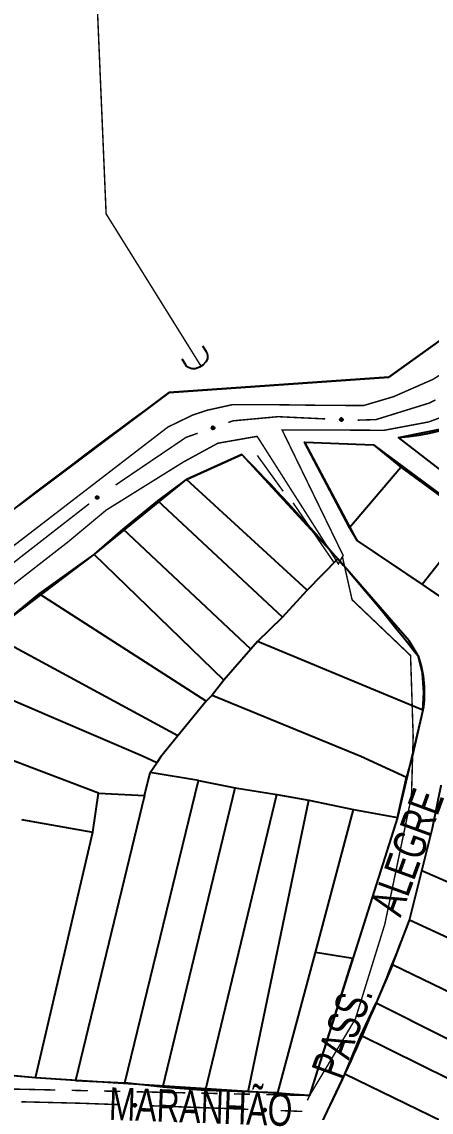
# Model space of a CAD drawing. Extents: x 203614 to 206284, y 4847494 to 4848495.
# Drawn here: x 203828.6 to 203879, y 4847916.4 to 4848050.7 of the extents above; entities that cross this region are included whole.
import ezdxf

# ---------------------------------------------------------------- set-up
doc = ezdxf.new("R2010")
doc.units = 0
doc.header["$LTSCALE"] = 1.5
doc.header["$MEASUREMENT"] = 0
doc.linetypes.add('PHANTOMX2', pattern=[5, 2.5, -0.5, 0.5, -0.5, 0.5, -0.5])
for name, color, linetype in [('CD-MALHA-LOTES', 40, 'CONTINUOUS'), ('HD-AREA-SUJ-INUND', 170, 'CONTINUOUS'), ('HD-VALAS-DRENOS', 170, 'CONTINUOUS'), ('RU-QUADRAS', 210, 'CONTINUOUS'), ('SV-CAMINHO-TRILHA', 20, 'CONTINUOUS'), ('SV-EIXO-RUA-N-PAV', 6, 'CONTINUOUS'), ('SV-PONTE-BUEIRO', 249, 'CONTINUOUS'), ('SV-RUA-NAO-PAV-S-GUIA-C-GUIA', 7, 'PHANTOMX2'), ('SV-TXT-RUA-N-PAV-S-GUIA-C-GUIA', 7, 'CONTINUOUS')]:
    doc.layers.add(name, color=color, linetype=linetype)
doc.styles.add('ARIAL', font='ARIAL.TTF')

# ---------------------------------------------------------------- blocks, each defined once
blk = doc.blocks.new('*X6')
at = {"layer": 'HD-AREA-SUJ-INUND', "const_width": 0.13}
for points in [[(203937.26523, 4847959.611821), (203943.26523, 4847959.612282)], [(203947.26523, 4847959.612589), (203953.26523, 4847959.61305)], [(203957.26523, 4847959.613358), (203963.26523, 4847959.613819)], [(203967.26523, 4847959.614126), (203971.26523, 4847959.614433)], [(203971.26523, 4847959.614433), (203971.726409, 4847959.612166)], [(203934.416284, 4847956.611759), (203940.416284, 4847956.612224)], [(203944.416284, 4847956.612533), (203950.416284, 4847956.612998)], [(203954.416284, 4847956.613307), (203960.416284, 4847956.613771)], [(203964.416284, 4847956.614081), (203967.416284, 4847956.614313)], [(203967.416284, 4847956.614313), (203968.379515, 4847956.612099)], [(203931.615122, 4847953.611698), (203937.615122, 4847953.612157)], [(203941.615122, 4847953.612463), (203947.615122, 4847953.612922)], [(203951.615122, 4847953.613228), (203957.615122, 4847953.613687)], [(203961.615122, 4847953.613993), (203965.615122, 4847953.614299)], [(203965.615122, 4847953.614299), (203966.396334, 4847953.612046)], [(203929.001405, 4847950.611639), (203935.001405, 4847950.612091)], [(203939.001405, 4847950.612392), (203945.001405, 4847950.612844)], [(203949.001405, 4847950.613145), (203955.001405, 4847950.613596)], [(203959.001405, 4847950.613898), (203964.001405, 4847950.614274)], [(203964.001405, 4847950.614274), (203964.933336, 4847950.611999)], [(203926.061356, 4847947.611577), (203932.061356, 4847947.612013)], [(203936.061356, 4847947.612304), (203942.061356, 4847947.61274)], [(203946.061356, 4847947.613031), (203952.061356, 4847947.613467)], [(203956.061356, 4847947.613757), (203962.061356, 4847947.614194)], [(203922.818894, 4847944.611511), (203928.818894, 4847944.611932)], [(203932.818894, 4847944.612212), (203938.818894, 4847944.612632)], [(203942.818894, 4847944.612912), (203948.818894, 4847944.613333)], [(203952.818894, 4847944.613613), (203958.818893, 4847944.614033)], [(203962.818893, 4847944.614313), (203963.818893, 4847944.614383)], [(203963.818893, 4847944.614383), (203964.42739, 4847944.611928)], [(203919.882142, 4847941.611449), (203925.882142, 4847941.611856)], [(203929.882142, 4847941.612128), (203935.882142, 4847941.612535)], [(203939.882142, 4847941.612806), (203945.882142, 4847941.613213)], [(203949.882142, 4847941.613485), (203955.882142, 4847941.613892)], [(203959.882142, 4847941.614163), (203963.882142, 4847941.614434)], [(203963.882142, 4847941.614434), (203964.295652, 4847941.611893)], [(203917.861127, 4847938.611396), (203923.861127, 4847938.611797)], [(203927.861127, 4847938.612064), (203933.861127, 4847938.612465)], [(203937.861127, 4847938.612733), (203943.861127, 4847938.613134)], [(203947.861127, 4847938.613401), (203953.861127, 4847938.613802)], [(203957.861127, 4847938.614069), (203962.861127, 4847938.614403)], [(203962.861127, 4847938.614403), (203963.665353, 4847938.611854)], [(203915.431122, 4847935.611339), (203921.431122, 4847935.611733)], [(203925.431122, 4847935.611996), (203931.431122, 4847935.61239)], [(203935.431122, 4847935.612653), (203941.431122, 4847935.613047)], [(203945.431122, 4847935.61331), (203951.431122, 4847935.613704)], [(203955.431122, 4847935.613967), (203961.431122, 4847935.614361)], [(203912.691694, 4847932.611278), (203918.691694, 4847932.611671)], [(203922.691694, 4847932.611932), (203928.691694, 4847932.612325)], [(203932.691694, 4847932.612586), (203938.691694, 4847932.612979)], [(203942.691694, 4847932.61324), (203948.691694, 4847932.613633)], [(203952.691694, 4847932.613895), (203958.691694, 4847932.614287)], [(203909.865954, 4847929.611217), (203915.865954, 4847929.611609)], [(203919.865954, 4847929.611871), (203925.865954, 4847929.612263)], [(203929.865954, 4847929.612525), (203935.865954, 4847929.612917)], [(203939.865954, 4847929.613178), (203945.865954, 4847929.613571)], [(203949.865954, 4847929.613832), (203955.865954, 4847929.614225)], [(203907.73781, 4847926.611163), (203913.73781, 4847926.611557)], [(203917.73781, 4847926.61182), (203923.73781, 4847926.612215)], [(203927.73781, 4847926.612478), (203933.73781, 4847926.612873)], [(203937.73781, 4847926.613136), (203943.73781, 4847926.61353)], [(203947.73781, 4847926.613794), (203953.73781, 4847926.614188)], [(203905.455993, 4847923.611107), (203911.455993, 4847923.611502)], [(203915.455993, 4847923.611765), (203921.455993, 4847923.61216)], [(203925.455993, 4847923.612423), (203931.455993, 4847923.612818)], [(203935.455993, 4847923.613081), (203941.455993, 4847923.613476)], [(203945.455993, 4847923.613739), (203951.455993, 4847923.614134)], [(203903.188824, 4847920.611051), (203909.188824, 4847920.611449)], [(203913.188824, 4847920.611714), (203919.188824, 4847920.612112)], [(203923.188824, 4847920.612377), (203929.188824, 4847920.612775)], [(203933.188824, 4847920.613041), (203939.188824, 4847920.613439)], [(203943.188824, 4847920.613704), (203949.188824, 4847920.614102)], [(203901.072347, 4847917.610997), (203907.072347, 4847917.611402)], [(203911.072347, 4847917.611672), (203917.072347, 4847917.612077)], [(203921.072347, 4847917.612347), (203927.072347, 4847917.612752)], [(203931.072347, 4847917.613022), (203937.072347, 4847917.613426)], [(203941.072347, 4847917.613696), (203945.072347, 4847917.613966)], [(203945.072347, 4847917.613966), (203945.974308, 4847917.611446)], [(203899.206088, 4847914.610945), (203905.206088, 4847914.611397)], [(203909.206088, 4847914.611699), (203915.206088, 4847914.612151)], [(203919.206088, 4847914.612452), (203925.206088, 4847914.612904)], [(203929.206088, 4847914.613206), (203934.206088, 4847914.613582)], [(203934.206088, 4847914.613582), (203935.068885, 4847914.611304)], [(203897.100891, 4847911.610891), (203903.100891, 4847911.611344)], [(203907.100891, 4847911.611645), (203913.100891, 4847911.612097)], [(203917.100891, 4847911.612399), (203923.100891, 4847911.612851)], [(203927.100891, 4847911.613152), (203932.100891, 4847911.613529)], [(203932.100891, 4847911.613529), (203932.938423, 4847911.61125)], [(203894.290099, 4847908.61083), (203900.290099, 4847908.611271)], [(203904.290099, 4847908.611565), (203910.290099, 4847908.612006)], [(203914.290099, 4847908.6123), (203920.290099, 4847908.612741)], [(203924.290099, 4847908.613035), (203930.290099, 4847908.613476)], [(203893.48096, 4847905.610789), (203899.48096, 4847905.611225)], [(203903.48096, 4847905.611515), (203909.48096, 4847905.611951)], [(203913.48096, 4847905.612242), (203919.48096, 4847905.612678)], [(203923.48096, 4847905.612968), (203929.48096, 4847905.613404)], [(203892.640849, 4847902.610748), (203898.640849, 4847902.61118)], [(203902.640849, 4847902.611469), (203908.640849, 4847902.611901)], [(203912.640849, 4847902.61219), (203918.640849, 4847902.612622)], [(203922.640849, 4847902.612911), (203928.640849, 4847902.613344)], [(203891.767153, 4847899.610706), (203897.767153, 4847899.611136)], [(203901.767153, 4847899.611423), (203907.767153, 4847899.611854)], [(203911.767153, 4847899.61214), (203917.767153, 4847899.612571)], [(203921.767153, 4847899.612858), (203927.767153, 4847899.613288)], [(203890.212156, 4847896.610657), (203896.212156, 4847896.611122)], [(203900.212156, 4847896.611432), (203906.212156, 4847896.611896)], [(203910.212156, 4847896.612206), (203916.212156, 4847896.612671)], [(203920.212156, 4847896.612981), (203923.212156, 4847896.613213)], [(203923.212156, 4847896.613213), (203924.126898, 4847896.610997)], [(203888.163339, 4847893.610604), (203894.163339, 4847893.61108)], [(203898.163339, 4847893.611397), (203904.163339, 4847893.611873)], [(203908.163339, 4847893.612191), (203914.163339, 4847893.612667)], [(203918.163339, 4847893.612984), (203920.163339, 4847893.613143)], [(203920.163339, 4847893.613143), (203920.448192, 4847893.610927)], [(203883.685169, 4847890.610526), (203889.685169, 4847890.610981)], [(203893.685169, 4847890.611285), (203899.685169, 4847890.61174)], [(203903.685169, 4847890.612044), (203909.685169, 4847890.612499)], [(203913.685169, 4847890.612802), (203918.685169, 4847890.613182)], [(203918.685169, 4847890.613182), (203919.042389, 4847890.61088)], [(203880.28828, 4847887.610459), (203886.28828, 4847887.610902)], [(203890.28828, 4847887.611197), (203896.28828, 4847887.61164)], [(203900.28828, 4847887.611935), (203906.28828, 4847887.612378)], [(203910.28828, 4847887.612673), (203916.28828, 4847887.613116)], [(203876.545455, 4847884.610389), (203882.545455, 4847884.610822)], [(203886.545455, 4847884.611111), (203892.545455, 4847884.611544)], [(203896.545455, 4847884.611833), (203902.545455, 4847884.612266)], [(203906.545455, 4847884.612554), (203912.545455, 4847884.612988)], [(203873.313426, 4847881.610323), (203879.313426, 4847881.61089)], [(203883.313426, 4847881.611267), (203889.313426, 4847881.611834)], [(203893.313426, 4847881.612211), (203895.313426, 4847881.6124)], [(203895.313426, 4847881.6124), (203896.010169, 4847881.61055)], [(203904.373137, 4847881.610634), (203910.373137, 4847881.611672)], [(203870.369734, 4847878.610261), (203876.369734, 4847878.61085)], [(203880.369734, 4847878.611243), (203886.369734, 4847878.611832)], [(203890.369734, 4847878.612224), (203891.338454, 4847878.610471)], [(203867.646019, 4847875.610201), (203873.646019, 4847875.610789)], [(203877.646019, 4847875.611181), (203883.646019, 4847875.611769)], [(203887.646019, 4847875.612161), (203888.646019, 4847875.612259)], [(203888.646019, 4847875.612259), (203888.676433, 4847875.610411)], [(203866.152722, 4847872.610153), (203872.152722, 4847872.610766)], [(203876.152722, 4847872.611174), (203882.152722, 4847872.611787)], [(203865.125533, 4847869.61011), (203871.125533, 4847869.610782)], [(203875.125533, 4847869.61123), (203881.125533, 4847869.611902)], [(203864.349376, 4847866.610069), (203870.349376, 4847866.610843)], [(203874.349376, 4847866.611359), (203876.349375, 4847866.611617)], [(203876.349375, 4847866.611617), (203876.436144, 4847866.61019)], [(203864.151819, 4847863.610034), (203870.151819, 4847863.610998)]]:
    blk.add_lwpolyline(points, dxfattribs=at)
blk = doc.blocks.new('*X7')
at = {"layer": 'HD-AREA-SUJ-INUND', "const_width": 0.13}
for points in [[(203915.905996, 4847959.381559), (203921.905996, 4847959.382186)], [(203925.905996, 4847959.382605), (203931.905996, 4847959.383232)], [(203914.680105, 4847956.381514), (203920.680105, 4847956.38217)], [(203924.680105, 4847956.382608), (203930.680105, 4847956.383264)], [(203913.69198, 4847953.381471), (203919.69198, 4847953.382164)], [(203923.69198, 4847953.382626), (203928.69198, 4847953.383203)], [(203928.69198, 4847953.383203), (203928.811035, 4847953.381622)], [(203913.4116, 4847950.381435), (203919.4116, 4847950.382187)], [(203923.4116, 4847950.382689), (203925.4116, 4847950.382939)], [(203925.4116, 4847950.382939), (203926.226305, 4847950.381563)], [(203913.496257, 4847947.381403), (203919.496257, 4847947.38228)], [(203913.358528, 4847944.381369), (203919.358527, 4847944.382427)], [(203913.098664, 4847941.381333), (203917.098664, 4847941.382199)], [(203917.098664, 4847941.382199), (203917.37936, 4847941.381376)], [(203911.522264, 4847938.381284), (203914.522263, 4847938.381978)], [(203914.522263, 4847938.381978), (203915.2763, 4847938.381322)], [(203907.947118, 4847935.381216), (203911.947118, 4847935.382041)], [(203911.947118, 4847935.382041), (203912.652227, 4847935.381263)], [(203902.66101, 4847932.38113), (203908.66101, 4847932.382139)], [(203899.591787, 4847929.381066), (203905.591787, 4847929.382037)], [(203897.486266, 4847926.381012), (203903.486266, 4847926.381992)], [(203895.683604, 4847923.380961), (203901.683604, 4847923.38197)], [(203893.853755, 4847920.38091), (203899.853755, 4847920.381941)], [(203891.989058, 4847917.380858), (203897.989058, 4847917.381902)], [(203890.039024, 4847914.380806), (203896.039024, 4847914.381841)], [(203888.181148, 4847911.380754), (203893.181148, 4847911.381672)], [(203893.181148, 4847911.381672), (203894.126663, 4847911.380813)], [(203885.902167, 4847908.380698), (203891.902167, 4847908.381768)], [(203882.653921, 4847905.380633), (203888.653921, 4847905.381542)], [(203876.137346, 4847902.380535), (203882.137346, 4847902.381244)], [(203886.137346, 4847902.381717), (203890.137346, 4847902.38219)], [(203890.137346, 4847902.38219), (203890.551109, 4847902.380679)], [(203870.267193, 4847899.380443), (203876.267193, 4847899.381055)], [(203880.267193, 4847899.381463), (203886.267193, 4847899.382075)], [(203867.213003, 4847896.380379), (203873.213003, 4847896.380975)], [(203877.213003, 4847896.381372), (203883.213003, 4847896.381968)], [(203887.213003, 4847896.382366), (203887.697427, 4847896.380584)], [(203865.088802, 4847893.380325), (203871.088802, 4847893.380939)], [(203875.088802, 4847893.381348), (203881.088802, 4847893.381962)], [(203863.576012, 4847890.380277), (203869.576012, 4847890.380933)], [(203873.576012, 4847890.38137), (203879.576012, 4847890.382026)], [(203862.526183, 4847887.380233), (203868.526183, 4847887.380943)], [(203872.526183, 4847887.381415), (203876.526183, 4847887.381888)], [(203876.526183, 4847887.381888), (203876.946795, 4847887.380378)], [(203861.870864, 4847884.380194), (203867.870864, 4847884.380989)], [(203871.870864, 4847884.381519), (203872.870864, 4847884.381652)], [(203872.870864, 4847884.381652), (203873.320943, 4847884.380308)], [(203860.832181, 4847881.380151), (203866.832181, 4847881.381022)], [(203860.105123, 4847878.38011), (203866.105122, 4847878.381103)], [(203860.25897, 4847875.380079), (203865.25897, 4847875.38107)], [(203865.25897, 4847875.38107), (203865.363683, 4847875.38013)], [(203860.54539, 4847872.380049), (203863.54539, 4847872.380785)], [(203863.54539, 4847872.380785), (203863.869756, 4847872.380082)], [(203860.918979, 4847869.380019), (203862.918979, 4847869.380631)], [(203862.918979, 4847869.380631), (203863.058168, 4847869.380041)]]:
    blk.add_lwpolyline(points, dxfattribs=at)
blk = doc.blocks.new('COD119', base_point=(203685.71, 4848178.86))
at = {"layer": 'SV-PONTE-BUEIRO'}
blk.add_lwpolyline([(203684.2, 4848176.86), (203684.2, 4848177.693333), (203684.2, 4848177.818333), (203684.325833, 4848178.151667), (203684.5775, 4848178.526667), (203684.955, 4848178.735), (203685.458333, 4848178.86), (203685.961667, 4848178.86), (203686.465, 4848178.735), (203686.8425, 4848178.526667), (203687.094167, 4848178.151667), (203687.22, 4848177.818333), (203687.22, 4848177.693333), (203687.22, 4848176.86)], dxfattribs=at)

msp = doc.modelspace()

# ---------------------------------------------------------------- linework, layer by layer
at = {"layer": 'CD-MALHA-LOTES'}
for points in [[(204104.142142, 4848236.428854), (204114.630349, 4848160.742326), (204040.910359, 4848125.092508), (204027.900949, 4848145.867225), (204027.094164, 4848146.875707), (204026.085682, 4848146.875707), (204024.976353, 4848146.068921), (204011.815671, 4848134.874778), (203997.797779, 4848138.807855), (203986.301091, 4848128.420497), (203984.18328, 4848130.740004), (203978.636633, 4848125.495901), (203980.653595, 4848123.075546), (203970.820902, 4848113.444548), (203972.837865, 4848100.636835), (203953.676718, 4848085.45919), (203951.861452, 4848085.761734), (203938.297377, 4848070.584089), (203905.320035, 4848034.228335), (203892.008081, 4848020.008747), (203873.804992, 4848006.948913), (203846.727266, 4848005.032799), (203828.272057, 4847991.216603)], [(203902.923748, 4847977.969453), (203874.990277, 4847999.496481), (203881.465607, 4848000.839767)], [(203868.928266, 4847988.405756), (203863.417347, 4847998.945389), (203871.890385, 4847998.600956), (203875.265823, 4847995.845497)], [(203867.516093, 4847984.548113), (203855.667617, 4847997.429886), (203848.847855, 4847994.329994)], [(203868.928266, 4847988.405756), (203875.265823, 4847995.845497)], [(203875.265823, 4847995.845497), (203884.15218, 4847989.370167)], [(203845.334644, 4847991.712307), (203848.847855, 4847994.329994)], [(203863.727337, 4847980.690469), (203848.847855, 4847994.329994)], [(203841.063682, 4847988.199097), (203845.334644, 4847991.712307)], [(203860.696331, 4847977.383918), (203845.334644, 4847991.712307)], [(203877.88351, 4847981.448221), (203884.15218, 4847989.370167)], [(203837.481584, 4847985.099205), (203841.063682, 4847988.199097)], [(203856.769801, 4847973.422945), (203841.063682, 4847988.199097)], [(203877.88351, 4847981.448221), (203869.892677, 4847986.821367), (203868.928266, 4847988.405756)], [(203830.696265, 4847980.242707), (203837.481584, 4847985.099205)], [(203853.46325, 4847969.634188), (203837.481584, 4847985.099205)], [(203863.727337, 4847980.690469), (203867.516093, 4847984.548113)], [(203877.98684, 4847965.914318), (203878.090169, 4847968.118685), (203877.952396, 4847970.460826), (203877.401304, 4847972.596307), (203876.299121, 4847974.456242), (203867.516093, 4847984.548113)], [(203882.567791, 4847978.210556), (203877.88351, 4847981.448221)], [(203824.634254, 4847975.28288), (203830.696265, 4847980.242707)], [(203851.258882, 4847967.016501), (203830.696265, 4847980.242707)], [(203860.696331, 4847977.383918), (203863.727337, 4847980.690469)], [(203857.596439, 4847974.387356), (203860.696331, 4847977.383918)], [(203847.780114, 4847962.745539), (203824.634254, 4847975.28288)], [(203856.769801, 4847973.422945), (203853.46325, 4847969.634188)], [(203857.596439, 4847974.387356), (203856.769801, 4847973.422945)], [(203877.98684, 4847965.914318), (203857.596439, 4847974.387356)], [(203845.192272, 4847959.44269), (203843.440266, 4847960.265626), (203818.572243, 4847970.874145)], [(203853.46325, 4847969.634188), (203852.016634, 4847967.774253)], [(203852.016634, 4847967.774253), (203851.258882, 4847967.016501)], [(203852.016634, 4847967.774253), (203870.340439, 4847960.265626), (203875.966735, 4847957.65395)], [(203851.258882, 4847967.016501), (203847.780114, 4847962.745539)], [(203837.992645, 4847955.706396), (203826.011984, 4847960.265626), (203811.408049, 4847965.363226)], [(203877.98684, 4847965.914318), (203876.649091, 4847960.194641), (203875.966735, 4847957.65395)], [(203847.780114, 4847962.745539), (203845.644633, 4847960.127853), (203845.192272, 4847959.44269)], [(203844.393703, 4847958.233147), (203845.192272, 4847959.44269)], [(203841.273272, 4847920.040036), (203850.333867, 4847957.240063)], [(203843.673991, 4847955.398824), (203844.393703, 4847958.233147)], [(203850.333867, 4847957.240063), (203844.393703, 4847958.233147)], [(203850.333867, 4847957.240063), (203854.843733, 4847956.355764)], [(203874.843027, 4847952.708773), (203875.966735, 4847957.65395)], [(203837.294052, 4847950.885538), (203837.992645, 4847955.706396)], [(203837.992645, 4847955.706396), (203843.673991, 4847955.398824)], [(203845.957988, 4847919.501381), (203854.843733, 4847956.355764)], [(203854.843733, 4847956.355764), (203859.96807, 4847955.540344)], [(203843.673991, 4847955.398824), (203835.167908, 4847920.330194)], [(203851.197866, 4847919.071153), (203859.96807, 4847955.540344)], [(203856.45389, 4847918.91831), (203863.922706, 4847954.823036)], [(203859.96807, 4847955.540344), (203863.922706, 4847954.823036)], [(203863.922706, 4847954.823036), (203869.441372, 4847953.702916)], [(203864.744919, 4847936.069864), (203869.441372, 4847953.702916)], [(203869.441372, 4847953.702916), (203874.843027, 4847952.708773)], [(203828.514533, 4847952.44123), (203837.294052, 4847950.885538)], [(203874.843027, 4847952.708773), (203869.358842, 4847935.334417)], [(203830.229465, 4847920.619753), (203837.294052, 4847950.885538)], [(203877.859071, 4847946.150302), (203879.184532, 4847951.400457)], [(203876.333561, 4847940.073411), (203877.859071, 4847946.150302)], [(203909.428927, 4847932.356976), (203877.859071, 4847946.150302)], [(203874.255165, 4847934.53905), (203876.333561, 4847940.073411)], [(203905.112803, 4847926.815804), (203876.333561, 4847940.073411)], [(203860.12433, 4847918.789932), (203864.744919, 4847936.069864)], [(203869.358842, 4847935.334417), (203864.744919, 4847936.069864)], [(203860.12433, 4847918.789932), (203864.034742, 4847918.462098), (203869.358842, 4847935.334417)], [(203874.255165, 4847934.53905), (203872.239597, 4847929.880616)], [(203901.255364, 4847921.505108), (203874.255165, 4847934.53905)], [(203870.342444, 4847925.870819), (203872.239597, 4847929.880616)], [(203872.239597, 4847929.880616), (203898.162036, 4847916.85643)], [(203868.386259, 4847921.094455), (203870.342444, 4847925.870819)], [(203895.921167, 4847913.194165), (203870.342444, 4847925.870819)], [(203830.229465, 4847920.619753), (203822.859347, 4847921.322812)], [(203892.367295, 4847909.42145), (203890.830354, 4847902.701837), (203865.481217, 4847915.02079), (203868.386259, 4847921.094455)], [(203892.367295, 4847909.42145), (203868.386259, 4847921.094455)], [(203835.167908, 4847920.330194), (203830.229465, 4847920.619753)], [(203835.167908, 4847920.330194), (203841.273272, 4847920.040036)], [(203845.957988, 4847919.501381), (203841.273272, 4847920.040036)], [(203851.197866, 4847919.071153), (203845.957988, 4847919.501381)], [(203856.45389, 4847918.91831), (203851.197866, 4847919.071153)], [(203860.12433, 4847918.789932), (203856.45389, 4847918.91831)]]:
    msp.add_lwpolyline(points, dxfattribs=at)
at = {"layer": 'HD-VALAS-DRENOS', "const_width": 0.18, "flags": 128}
for points in [[(203850.67, 4848008.25), (203838.95, 4848027.05), (203837.42, 4848062.93), (203836.46, 4848086.95), (203834.61, 4848135.56)], [(203857.58, 4847997.3), (203860.77, 4847992.88)], [(203861.99, 4847991.46), (203867.07, 4847984.06)]]:
    msp.add_lwpolyline(points, dxfattribs=at)
at = {"layer": 'RU-QUADRAS', "linetype": 'Continuous'}
msp.add_lwpolyline([(203800, 4847968.88, -0.0132372274), (203846.73, 4848005.03), (203873.8, 4848006.95), (203892.01, 4848020.01), (203951.86, 4848085.76), (203953.68, 4848085.46), (203972.84, 4848100.64), (203970.82, 4848113.44), (203980.65, 4848123.08), (203978.64, 4848125.5), (203984.18, 4848130.74), (203986.3, 4848128.42), (203997.8, 4848138.81), (204011.82, 4848134.87), (204024.98, 4848146.07, -0.32607148), (204027.09, 4848146.88), (204040.91, 4848125.09), (204114.63, 4848160.74), (204100.31, 4848262.7)], format="xyb", dxfattribs=at)
at = {"layer": 'RU-QUADRAS', "color": 6, "linetype": 'Continuous'}
msp.add_lwpolyline([(203806.45, 4847916.85, 0.0599783008), (203834.72, 4847914.88), (203841.17, 4847912.75), (203889.95, 4847899.69), (203890.83, 4847902.7), (203865.5, 4847915.03, 0.0233016067), (203876.34, 4847940.06), (203879.19, 4847951.4), (203882.15, 4847965.98), (203889.8, 4847962.81), (203894.28, 4847970.39), (203869.89, 4847986.82), (203863.42, 4847998.95), (203871.89, 4847998.6), (203901.82, 4847976.45), (203902.92, 4847977.97), (203874.99, 4847999.5, 0.1893327621), (203892.94, 4848008.06), (203900.86, 4848015.12), (203938.12, 4848055.76), (203952.8, 4848067.92), (203993.27, 4848002.85)], format="xyb", dxfattribs=at)
msp.add_lwpolyline([(203789.42, 4847924.28, 0.0803050394), (203793.24, 4847940.75), (203797.06, 4847953.57), (203804.66, 4847960.27), (203837.48, 4847985.1), (203848.85, 4847994.33), (203855.67, 4847997.43, -0.0264637742), (203877.4, 4847972.6, -0.1219866151), (203877.99, 4847965.91), (203874.85, 4847952.72), (203864.03, 4847918.46), (203830.23, 4847920.62)], format="xyb", close=True, dxfattribs=at)
at = {"layer": 'SV-CAMINHO-TRILHA', "const_width": 0.18, "flags": 128}
for points in [[(203868.07, 4847984.82), (203869.26, 4847979.52), (203876.47, 4847972.65), (203876.79, 4847962.66), (203876.72, 4847960.29)], [(203876.72, 4847960.29), (203876.58, 4847955.29), (203873.29, 4847939.54), (203870.03, 4847929.05), (203869.67, 4847927.9), (203864.03, 4847918.46)]]:
    msp.add_lwpolyline(points, dxfattribs=at)
at = {"layer": 'SV-EIXO-RUA-N-PAV', "const_width": 0.18, "flags": 128}
for points in [[(203879.537799, 4848004.134622), (203878.75, 4848003.74)], [(203878.75, 4848003.74), (203872.905371, 4848001.928611)], [(203854.6, 4848001.56), (203854.008824, 4848001.352427)], [(203854.971863, 4848001.594294), (203854.6, 4848001.56)], [(203860.13, 4848002.07), (203854.971863, 4848001.594294)], [(203860.949073, 4848002.031581), (203860.13, 4848002.07)], [(203865.943581, 4848001.797296), (203860.949073, 4848002.031581)], [(203872.2, 4848001.71), (203869.93947, 4848001.64277)], [(203872.905371, 4848001.928611), (203872.2, 4848001.71)], [(203850.234709, 4848000.027264), (203849.29118, 4847999.695973)], [(203848.79, 4847999.52), (203840.11982, 4847993.652782)], [(203849.29118, 4847999.695973), (203848.79, 4847999.52)], [(203836.855892, 4847991.34377), (203827.387454, 4847983.971614)], [(203828.494866, 4847917.688722), (203835.492754, 4847917.516807)], [(203835.492754, 4847917.516807), (203835.77, 4847917.51)], [(203835.77, 4847917.51), (203840.4896, 4847917.339718)], [(203844.486999, 4847917.195492), (203853.481147, 4847916.870985)], [(203853.481147, 4847916.870985), (203854.34, 4847916.84)], [(203854.34, 4847916.84), (203856.478985, 4847916.757169)], [(203860.475989, 4847916.602386), (203862.474491, 4847916.524995)], [(203862.474491, 4847916.524995), (203863.12, 4847916.5)]]:
    msp.add_lwpolyline(points, dxfattribs=at)
at = {"layer": 'SV-EIXO-RUA-N-PAV', "flags": 128}
for points in [[(203868.079749, 4848001.586889), (203868.044053, 4848001.553455), (203868.006538, 4848001.53202), (203867.970102, 4848001.523147), (203867.93586, 4848001.523702), (203867.900894, 4848001.528216), (203867.866644, 4848001.540544), (203867.831661, 4848001.562647), (203867.797871, 4848001.59822), (203867.778438, 4848001.638094), (203867.767828, 4848001.67335), (203867.766351, 4848001.709089), (203867.771305, 4848001.742984), (203867.785287, 4848001.778137), (203867.808033, 4848001.81337), (203867.844625, 4848001.846482), (203867.881548, 4848001.867244), (203867.917016, 4848001.874901), (203867.952954, 4848001.876158), (203867.988597, 4848001.871123), (203868.022148, 4848001.858827), (203868.057581, 4848001.835862), (203868.089784, 4848001.799313), (203868.110912, 4848001.762722), (203868.119065, 4848001.727371), (203868.119506, 4848001.691962), (203868.115406, 4848001.656835), (203868.104446, 4848001.621891), (203868.079749, 4848001.586889)], [(203852.293802, 4848000.633581), (203852.273255, 4848000.589198), (203852.246521, 4848000.555254), (203852.216074, 4848000.533362), (203852.184125, 4848000.521031), (203852.150019, 4848000.512097), (203852.113645, 4848000.510677), (203852.072926, 4848000.518043), (203852.028258, 4848000.538341), (203851.995286, 4848000.568013), (203851.972226, 4848000.596714), (203851.95745, 4848000.629289), (203851.949326, 4848000.662567), (203851.9491, 4848000.700398), (203851.956968, 4848000.741591), (203851.978466, 4848000.786011), (203852.004904, 4848000.819109), (203852.034909, 4848000.839512), (203852.067751, 4848000.854159), (203852.10268, 4848000.862862), (203852.138393, 4848000.864051), (203852.179854, 4848000.856055), (203852.223415, 4848000.834255), (203852.256728, 4848000.808264), (203852.277546, 4848000.778553), (203852.291239, 4848000.745895), (203852.300615, 4848000.711795), (203852.303565, 4848000.675291), (203852.293802, 4848000.633581)], [(203838.020997, 4847992.111412), (203838.015644, 4847992.062797), (203838.001102, 4847992.02211), (203837.979206, 4847991.991666), (203837.952842, 4847991.969808), (203837.923352, 4847991.950485), (203837.889322, 4847991.937562), (203837.848375, 4847991.931586), (203837.799571, 4847991.936614), (203837.75887, 4847991.95425), (203837.727874, 4847991.974119), (203837.703499, 4847992.000297), (203837.685207, 4847992.02926), (203837.672953, 4847992.065052), (203837.667302, 4847992.106607), (203837.673545, 4847992.15556), (203837.688075, 4847992.195351), (203837.710027, 4847992.224242), (203837.7365, 4847992.24858), (203837.766843, 4847992.267947), (203837.800321, 4847992.280439), (203837.84217, 4847992.286054), (203837.890405, 4847992.279252), (203837.930257, 4847992.265213), (203837.959449, 4847992.243672), (203837.982823, 4847992.21707), (203838.002564, 4847992.187728), (203838.016978, 4847992.15406), (203838.020997, 4847992.111412)], [(203842.348681, 4847917.382794), (203842.384014, 4847917.416612), (203842.421295, 4847917.438452), (203842.457633, 4847917.447718), (203842.491879, 4847917.447533), (203842.526892, 4847917.443398), (203842.561274, 4847917.431441), (203842.596493, 4847917.409717), (203842.630666, 4847917.374512), (203842.650529, 4847917.33485), (203842.661519, 4847917.299711), (203842.663382, 4847917.26399), (203842.658795, 4847917.230043), (203842.645194, 4847917.194741), (203842.62283, 4847917.159264), (203842.586598, 4847917.125759), (203842.549901, 4847917.104598), (203842.514519, 4847917.096559), (203842.478596, 4847917.094913), (203842.4429, 4847917.099563), (203842.409219, 4847917.111495), (203842.37354, 4847917.134076), (203842.340944, 4847917.170275), (203842.319421, 4847917.206635), (203842.310886, 4847917.241895), (203842.310062, 4847917.277298), (203842.313783, 4847917.312467), (203842.324364, 4847917.347528), (203842.348681, 4847917.382794)], [(203858.338173, 4847916.795335), (203858.373595, 4847916.82906), (203858.410934, 4847916.850801), (203858.447296, 4847916.859971), (203858.481541, 4847916.859696), (203858.516544, 4847916.855468), (203858.550893, 4847916.84342), (203858.586056, 4847916.821603), (203858.620135, 4847916.786308), (203858.639893, 4847916.746593), (203858.650791, 4847916.711425), (203858.65256, 4847916.6757), (203858.647883, 4847916.641766), (203858.634188, 4847916.606499), (203858.611731, 4847916.571082), (203858.575411, 4847916.537672), (203858.538658, 4847916.516608), (203858.503254, 4847916.508662), (203858.467327, 4847916.507112), (203858.431644, 4847916.511856), (203858.397994, 4847916.523877), (203858.362375, 4847916.546552), (203858.329875, 4847916.582837), (203858.308448, 4847916.619253), (203858.300007, 4847916.654537), (203858.299276, 4847916.689941), (203858.303089, 4847916.7251), (203858.313763, 4847916.760133), (203858.338173, 4847916.795335)]]:
    msp.add_lwpolyline(points, close=True, dxfattribs=at)
for points in [[(203868.119065, 4848001.727371), (203867.766351, 4848001.709089)], [(203868.119506, 4848001.691962), (203867.767828, 4848001.67335)], [(203868.116711, 4848001.710219), (203867.768968, 4848001.693747)], [(203868.110912, 4848001.762722), (203867.771305, 4848001.742984)], [(203868.111558, 4848001.745978), (203867.771866, 4848001.726396)], [(203868.113621, 4848001.673482), (203867.778018, 4848001.653708)], [(203868.115406, 4848001.656835), (203867.778438, 4848001.638094)], [(203868.098227, 4848001.78212), (203867.783069, 4848001.761387)], [(203868.089784, 4848001.799313), (203867.785287, 4848001.778137)], [(203868.105208, 4848001.639726), (203867.792712, 4848001.617502)], [(203868.104446, 4848001.621891), (203867.797871, 4848001.59822)], [(203868.069775, 4848001.816239), (203867.799725, 4848001.796122)], [(203868.057581, 4848001.835862), (203867.808033, 4848001.81337)], [(203868.091342, 4848001.606226), (203867.818374, 4848001.582148)], [(203868.079749, 4848001.586889), (203867.831661, 4848001.562647)], [(203868.034252, 4848001.845226), (203867.8341, 4848001.830026)], [(203868.022148, 4848001.858827), (203867.844625, 4848001.846482)], [(203868.059566, 4848001.569468), (203867.856559, 4848001.55167)], [(203868.044053, 4848001.553455), (203867.866644, 4848001.540544)], [(203868.001008, 4848001.864543), (203867.869518, 4848001.857051)], [(203867.988597, 4848001.871123), (203867.881548, 4848001.867244)], [(203868.02272, 4848001.541144), (203867.892658, 4848001.53495)], [(203868.006538, 4848001.53202), (203867.900894, 4848001.528216)], [(203852.223415, 4848000.834255), (203851.9491, 4848000.700398)], [(203852.256728, 4848000.808264), (203851.949326, 4848000.662567)], [(203852.237692, 4848000.821486), (203851.953328, 4848000.684039)], [(203852.198518, 4848000.84244), (203851.955737, 4848000.722486)], [(203852.263607, 4848000.792984), (203851.956069, 4848000.647401)], [(203852.179854, 4848000.856055), (203851.956968, 4848000.741591)], [(203852.277546, 4848000.778553), (203851.95745, 4848000.629289)], [(203852.281798, 4848000.76177), (203851.965631, 4848000.616049)], [(203852.291239, 4848000.745895), (203851.972226, 4848000.596714)], [(203852.154716, 4848000.855984), (203851.974883, 4848000.766809)], [(203852.138393, 4848000.864051), (203851.978466, 4848000.786011)], [(203852.292716, 4848000.726557), (203851.98904, 4848000.582329)], [(203852.300615, 4848000.711795), (203851.995286, 4848000.568013)], [(203852.116652, 4848000.861419), (203851.997576, 4848000.805147)], [(203852.10268, 4848000.862862), (203852.004904, 4848000.819109)], [(203852.29758, 4848000.69211), (203852.016243, 4848000.55428)], [(203852.303565, 4848000.675291), (203852.028258, 4848000.538341)], [(203852.297294, 4848000.655855), (203852.053294, 4848000.531134)], [(203852.293802, 4848000.633581), (203852.072926, 4848000.518043)], [(203852.281628, 4848000.60986), (203852.100124, 4848000.517207)], [(203852.273255, 4848000.589198), (203852.113645, 4848000.510677)], [(203852.258099, 4848000.569783), (203852.139858, 4848000.51525)], [(203852.246521, 4848000.555254), (203852.150019, 4848000.512097)], [(203837.84217, 4847992.286054), (203837.667302, 4847992.106607)], [(203837.864198, 4847992.279087), (203837.672215, 4847992.088104)], [(203837.890405, 4847992.279252), (203837.672953, 4847992.065052)], [(203837.800321, 4847992.280439), (203837.673545, 4847992.15556)], [(203837.818362, 4847992.277986), (203837.676259, 4847992.136216)], [(203837.908003, 4847992.271689), (203837.682167, 4847992.05089)], [(203837.930257, 4847992.265213), (203837.685207, 4847992.02926)], [(203837.780548, 4847992.271025), (203837.685572, 4847992.179783)], [(203837.766843, 4847992.267947), (203837.688075, 4847992.195351)], [(203837.941642, 4847992.252917), (203837.696426, 4847992.017028)], [(203837.959449, 4847992.243672), (203837.703499, 4847992.000297)], [(203837.968821, 4847992.229116), (203837.715469, 4847991.99035)], [(203837.982823, 4847992.21707), (203837.727874, 4847991.974119)], [(203837.990378, 4847992.199208), (203837.748392, 4847991.965834)], [(203838.002564, 4847992.187728), (203837.75887, 4847991.95425)], [(203838.005952, 4847992.1681), (203837.783108, 4847991.9479)], [(203838.016978, 4847992.15406), (203837.799571, 4847991.936614)], [(203838.017219, 4847992.133639), (203837.825598, 4847991.937749)], [(203838.020997, 4847992.111412), (203837.848375, 4847991.931586)], [(203838.017005, 4847992.08505), (203837.874425, 4847991.93945)], [(203838.015644, 4847992.062797), (203837.889322, 4847991.937562)], [(203838.007454, 4847992.039568), (203837.912716, 4847991.95024)], [(203838.001102, 4847992.02211), (203837.923352, 4847991.950485)], [(203842.310062, 4847917.277298), (203842.661519, 4847917.299711)], [(203842.310886, 4847917.241895), (203842.663382, 4847917.26399)], [(203842.313055, 4847917.259072), (203842.660599, 4847917.279302)], [(203842.313783, 4847917.312467), (203842.650529, 4847917.33485)], [(203842.315747, 4847917.295841), (203842.651117, 4847917.319241)], [(203842.318594, 4847917.223371), (203842.658055, 4847917.246624)], [(203842.319421, 4847917.206635), (203842.658795, 4847917.230043)], [(203842.323795, 4847917.329686), (203842.636032, 4847917.355286)], [(203842.324364, 4847917.347528), (203842.630666, 4847917.374512)], [(203842.332315, 4847917.187376), (203842.64723, 4847917.211514)], [(203842.337298, 4847917.363334), (203842.60999, 4847917.390361)], [(203842.340944, 4847917.170275), (203842.645194, 4847917.194741)], [(203842.348681, 4847917.382794), (203842.596493, 4847917.409717)], [(203842.361134, 4847917.153566), (203842.630951, 4847917.176601)], [(203842.368676, 4847917.400433), (203842.571478, 4847917.420424)], [(203842.37354, 4847917.134076), (203842.62283, 4847917.159264)], [(203842.384014, 4847917.416612), (203842.561274, 4847917.431441)], [(203842.396968, 4847917.124965), (203842.596945, 4847917.142327)], [(203842.405212, 4847917.429154), (203842.535201, 4847917.436753)], [(203842.409219, 4847917.111495), (203842.586598, 4847917.125759)], [(203842.421295, 4847917.438452), (203842.526892, 4847917.443398)], [(203842.430419, 4847917.106008), (203842.56182, 4847917.114921)], [(203842.4429, 4847917.099563), (203842.549901, 4847917.104598)], [(203858.299276, 4847916.689941), (203858.650791, 4847916.711425)], [(203858.303089, 4847916.7251), (203858.639893, 4847916.746593)], [(203858.30501, 4847916.708469), (203858.64044, 4847916.730984)], [(203858.313147, 4847916.742292), (203858.625451, 4847916.767068)], [(203858.313763, 4847916.760133), (203858.620135, 4847916.786308)], [(203858.326739, 4847916.775905), (203858.599501, 4847916.802212)], [(203858.338173, 4847916.795335), (203858.586056, 4847916.821603)], [(203858.358214, 4847916.812921), (203858.561068, 4847916.832377)], [(203858.373595, 4847916.82906), (203858.550893, 4847916.84342)], [(203858.394827, 4847916.841545), (203858.524835, 4847916.848801)], [(203858.410934, 4847916.850801), (203858.516544, 4847916.855468)], [(203858.300007, 4847916.654537), (203858.65256, 4847916.6757)], [(203858.302221, 4847916.671707), (203858.649817, 4847916.69102)], [(203858.307665, 4847916.635992), (203858.647186, 4847916.658349)], [(203858.308448, 4847916.619253), (203858.647883, 4847916.641766)], [(203858.321291, 4847916.59996), (203858.636269, 4847916.623267)], [(203858.329875, 4847916.582837), (203858.634188, 4847916.606499)], [(203858.350021, 4847916.566075), (203858.619898, 4847916.588397)], [(203858.362375, 4847916.546552), (203858.611731, 4847916.571082)], [(203858.385779, 4847916.537379), (203858.585801, 4847916.554213)], [(203858.397994, 4847916.523877), (203858.575411, 4847916.537672)], [(203858.41918, 4847916.518334), (203858.550604, 4847916.5269)], [(203858.431644, 4847916.511856), (203858.538658, 4847916.516608)]]:
    msp.add_lwpolyline(points, dxfattribs=at)
at = {"layer": 'SV-RUA-NAO-PAV-S-GUIA-C-GUIA', "const_width": 0.18, "flags": 128}
for points in [[(204119.02, 4848151.17), (204107.04, 4848146.8), (204100.09, 4848143.69), (204091.45, 4848139.91), (204069.99, 4848128.26), (204062.88, 4848124.59), (204055.24, 4848120.91), (204022.26, 4848104.97), (203992.56, 4848090.04), (203962.62, 4848077.35), (203958.88, 4848074.95), (203955.79, 4848072.98), (203967.36, 4848050.61), (203975.38, 4848035.94), (203982.98, 4848022.62), (203980.61, 4848021.34), (203970.2, 4848040.58), (203953.24, 4848070.46), (203946.19, 4848065.62), (203941.45, 4848061.6), (203936.74, 4848056.82), (203931.92, 4848052.33), (203917.4, 4848035.87), (203895.95, 4848012.89), (203891.51, 4848008.61), (203885.31, 4848003.86), (203878.69, 4848001.42), (203873.2, 4848000.39), (203868.56, 4848000.42), (203860.64, 4848000.43), (203868.16, 4847984.98), (203867.8, 4847984.35), (203867.57, 4847983.94), (203857.56, 4847999.65), (203852.72, 4847998.8), (203848.53, 4847996.52), (203844.59, 4847994.07), (203838.97, 4847990.57), (203834.3, 4847986.68), (203820.47, 4847975.92), (203807.26, 4847965.56), (203800.9, 4847960.29)], [(203794.71, 4847960.29), (203795.09, 4847960.72), (203817.57, 4847978.5), (203846.56, 4848000.79), (203849.59, 4848002.26), (203851.39, 4848002.86), (203854.47, 4848003.54), (203858.54, 4848003.56), (203864.73, 4848003.48), (203870.67, 4848003.44), (203874.36, 4848004.53), (203879.22, 4848006.66), (203884.67, 4848010.05), (203888.71, 4848013.27), (203899.56, 4848024.12), (203921.87, 4848047.31), (203935.63, 4848063.57), (203939.91, 4848068.89), (203945.56, 4848073.92), (203951.93, 4848077.46), (203956.26, 4848083.73)], [(203827.13, 4847919.26), (203832.697878, 4847919.139287)], [(203834.697408, 4847919.095936), (203836.696938, 4847919.052586)], [(203838.696468, 4847919.009235), (203840.695998, 4847918.965885)], [(203842.695529, 4847918.922534), (203848.694119, 4847918.792483)], [(203850.693649, 4847918.749132), (203852.693179, 4847918.705782)], [(203854.692709, 4847918.662431), (203856.69224, 4847918.619081)], [(203858.69177, 4847918.57573), (203863.690595, 4847918.467354)], [(203863.690595, 4847918.467354), (203864.03, 4847918.46)], [(203864.03, 4847918.46), (203863.745267, 4847917.864007)]]:
    msp.add_lwpolyline(points, dxfattribs=at)

# ---------------------------------------------------------------- block references
at = {"layer": 'HD-AREA-SUJ-INUND'}
for name in ['*X7', '*X6']:
    msp.add_blockref(name, (0, 0), dxfattribs=at)
at = {"layer": 'SV-PONTE-BUEIRO', "rotation": 213}
msp.add_blockref('COD119', (203850.66, 4848008.29, 7.51), dxfattribs=at)

# ---------------------------------------------------------------- texts
at = {"layer": 'SV-TXT-RUA-N-PAV-S-GUIA-C-GUIA', "style": 'ARIAL', "width": 0.7}
for s, rotation, p in [('PASS.         ALEGRE', 70, (203867.944599, 4847920.29195)), ('MARANHÃO', 358, (203839.25, 4847915.47))]:
    msp.add_text(s, height=4, rotation=rotation, dxfattribs=at).set_placement(p)

doc.saveas('drawing.dxf')
